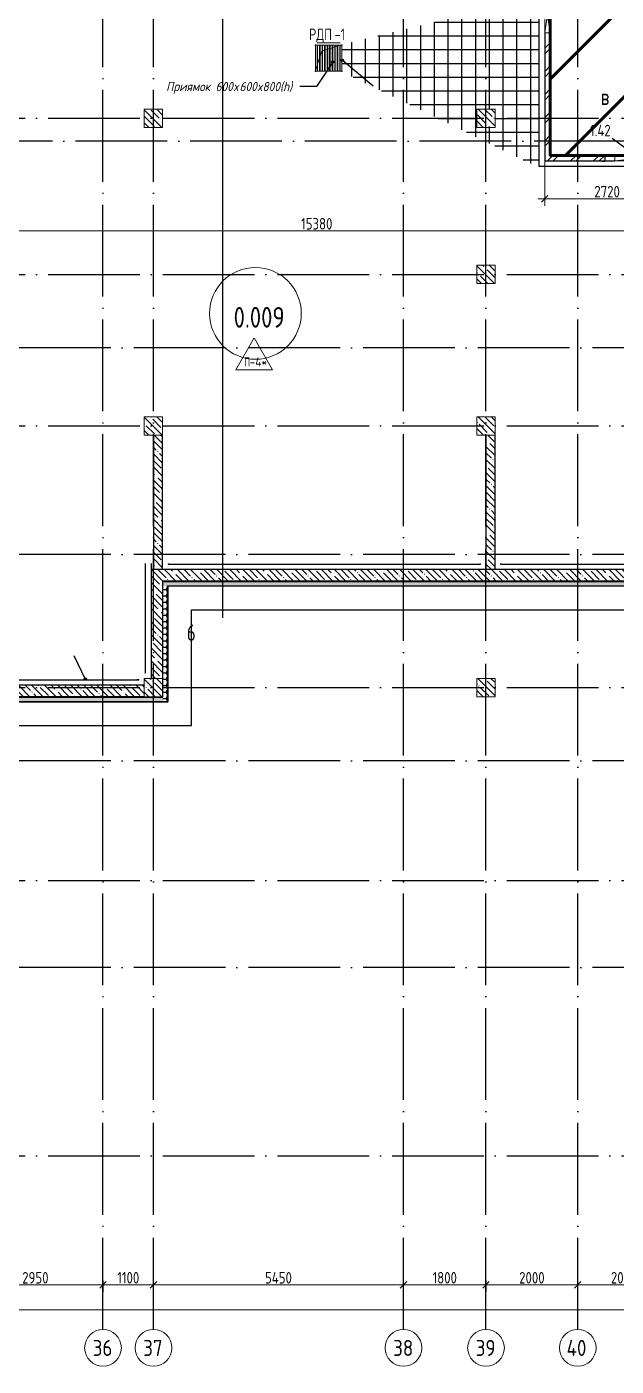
# Model space of a CAD drawing. Header units: millimetres. Extents: x -68946 to 288321, y -402657 to 324925.
# Drawn here: x 135244 to 148095, y 112638 to 141816 of the extents above; entities that cross this region are included whole.
import ezdxf

# ---------------------------------------------------------------- set-up
doc = ezdxf.new("R2010")
doc.units = ezdxf.units.MM
doc.linetypes.add('ADSK_Линия сетки', pattern=[2500, 2000, -250, 0, -250])
doc.linetypes.add('ADSK_Штриховая_ш3 п1_5', pattern=[22.5, 15, -7.5])
doc.layers.get('Defpoints').update_dxf_attribs({"color": 250})
for name, color, linetype, lineweight in [('3.4) ПТ-5         4 вып', 150, 'Continuous', 60), ('A-ANNO-DIMS', 250, 'Continuous', 9), ('A-AREA-IDEN', 250, 'Continuous', 9), ('A-DETL-1', 250, 'Continuous', 53), ('A-DETL-GENF', 250, 'Continuous', 9), ('A-DETL-GENF-1', 250, 'Continuous', 5), ('A-FLOR-IDEN', 7, 'Continuous', 9), ('A-GENM', 7, 'Continuous', 9), ('A-GENM-IDEN', 250, 'Continuous', 9), ('A-GLAZ', 250, 'Continuous', 5), ('A-GLAZ-IDEN', 7, 'Continuous', 9), ('A-WALL', 250, 'Continuous', 9), ('A-WALL-1', 250, 'Continuous', 50), ('A-WALL-2', 250, 'Continuous', 5), ('G-ANNO-SYMB-3', 250, 'Continuous', 9), ('G-ANNO-TEXT', 250, 'Continuous', 9), ('I-WALL', 7, 'Continuous', 9), ('I-WALL-1', 250, 'Continuous', 5), ('S-COLS', 7, 'Continuous', 9), ('S-COLS-1', 250, 'Continuous', 5), ('S-COLS-2', 250, 'Continuous', 5), ('S-FNDN', 7, 'Continuous', 9), ('Оси', 250, 'Continuous', 9), ('Оси-1', 250, 'ADSK_Линия сетки', 9)]:
    doc.layers.add(name, color=color, linetype=linetype, lineweight=lineweight)
doc.layers.add('A-AREA-1', color=4, linetype='ADSK_Штриховая_ш3 п1_5', lineweight=25, true_color=0x00ffff)
doc.layers.add('A-FLOR-PATT-1', color=7, linetype='Continuous', lineweight=5, true_color=0xffffff)
doc.styles.add('GOST Common', font='', dxfattribs={"width": 0.9, "height": 350})
doc.styles.add('GOST Common_1', font='', dxfattribs={"width": 0.9, "height": 250})
doc.styles.add('GOST Common_2', font='', dxfattribs={"width": 0.8, "height": 350})
doc.styles.add('ISOCPEUR', font='isocpeur.ttf', dxfattribs={"width": 0.8, "height": 100})
doc.styles.add('ISOCPEUR_1', font='isocpeur.ttf', dxfattribs={"width": 0.9, "height": 250})
doc.styles.add('ISOCPEUR_I', font='isocpeui.ttf', dxfattribs={"width": 0.9, "height": 12.5})
doc.styles.add('ISOCPEUR_I_1', font='ГОСТ тип А.ttf', dxfattribs={"height": 2500})
doc.styles.add('А3', font='ГОСТ тип А.ttf')
doc.styles.get('GOST Common').set_extended_font_data('GOST Common')
doc.styles.get('GOST Common_1').set_extended_font_data('GOST Common')
doc.styles.get('GOST Common_2').set_extended_font_data('GOST Common')
doc.dimstyles.new('ADSK_Основной_2_5_мм', dxfattribs={"dimscale": 304.8, "dimtxt": 0.824897, "dimasz": 0.463911, "dimexe": 0.492126, "dimexo": 0.001615, "dimgap": 0.098425, "dimtad": 1, "dimdec": 0, "dimlfac": 304.8, "dimdsep": 46, "dimtxsty": 'GOST Common_1', "dimblk1": 'OBLIQUE', "dimblk2": 'OBLIQUE', "dimsah": 1, "dimcen": 0.09, "dimdle": 0.492126, "dimazin": 0, "dimtfac": 1, "dimtdec": 4, "dimtix": 1, "dimtmove": 0, "dimatfit": 3, "dimfxl": 1, "dimtvp": 1, "dimtolj": 1, "dimtzin": 0, "dimlwd": 9, "dimlwe": 9, "dimarcsym": 2})
pattern_1 = [(135, (12755.58, 117197.27), (-142.5612, -142.5612), []), (135, (12898.14, 117197.27), (-142.5612, -142.5612), [252.016, -50.403, 3.353, -47.05])]
pattern_2 = [(0, (12755.58, 117197.27), (120.968, 69.841), [80.645, -161.29]), (120, (12755.58, 117197.27), (-120.96808, 69.84086), [80.645, -161.29]), (60, (12755.58, 117197.27), (-8e-05, 139.68186), [0, -161.29, 80.645, 0])]
pattern_3 = [(45, (12755.58, 117197.27), (-251.4472, 251.4472), []), (45, (12755.58, 117578.27), (-251.4472, 251.4472), [])]

# ---------------------------------------------------------------- blocks, each defined once
blk = doc.blocks.new('BSC_Колонна _Прямоугольная - 400x400-V25-АР1_Маркировочный план подвала_ Блок 2_ 3')
at = {"layer": 'S-COLS-1'}
h = blk.add_hatch(dxfattribs=at)
h.set_pattern_fill('FP_35', color=256, style=0, pattern_type=2)
h.set_pattern_definition([(135, (-125250, -10225), (-142.56192, -142.56192), []), (135, (-125107.44, -10225), (-142.56192, -142.56192), [252.016, -50.403, 3.353, -47.05])])
h.paths.add_polyline_path([(200, -200), (200, 200), (-200, 200), (-200, -200)])
at = {"layer": 'S-COLS-2'}
for p, q in [((200, 200), (-200, 200)), ((-200, 200), (-200, -200)), ((200, -200), (200, 200)), ((-200, -200), (200, -200))]:
    blk.add_line(p, q, dxfattribs=at)
blk = doc.blocks.new('BSC_Колонна _Прямоугольная - 400x400-V36-АР1_Маркировочный план подвала_ Блок 2_ 3')
at = {"layer": 'S-COLS-1'}
h = blk.add_hatch(dxfattribs=at)
h.set_pattern_fill('FP_46', color=256, style=0, pattern_type=2)
h.set_pattern_definition([(135, (-125250, -15925), (-142.56192, -142.56192), []), (135, (-125107.44, -15925), (-142.56192, -142.56192), [252.016, -50.403, 3.353, -47.05])])
h.paths.add_polyline_path([(200, -200), (200, 200), (-200, 200), (-200, -200)])
at = {"layer": 'S-COLS-2'}
for p, q in [((200, 200), (-200, 200)), ((-200, 200), (-200, -200)), ((200, -200), (200, 200)), ((-200, -200), (200, -200))]:
    blk.add_line(p, q, dxfattribs=at)
blk = doc.blocks.new('BSC_Колонна _Прямоугольная - 400x400-V37-АР1_Маркировочный план подвала_ Блок 2_ 3')
at = {"layer": 'S-COLS-1'}
h = blk.add_hatch(dxfattribs=at)
h.set_pattern_fill('FP_47', color=256, style=0, pattern_type=2)
h.set_pattern_definition([(135, (-132500, -15925), (-142.56192, -142.56192), []), (135, (-132357.44, -15925), (-142.56192, -142.56192), [252.016, -50.403, 3.353, -47.05])])
h.paths.add_polyline_path([(200, -200), (200, 200), (-200, 200), (-200, -200)])
at = {"layer": 'S-COLS-2'}
for p, q in [((200, 200), (-200, 200)), ((-200, 200), (-200, -200)), ((200, -200), (200, 200)), ((-200, -200), (200, -200))]:
    blk.add_line(p, q, dxfattribs=at)
blk = doc.blocks.new('BSC_Колонна _Прямоугольная - 400x400-V38-АР1_Маркировочный план подвала_ Блок 2_ 3')
at = {"layer": 'S-COLS-1'}
h = blk.add_hatch(dxfattribs=at)
h.set_pattern_fill('FP_48', color=256, style=0, pattern_type=2)
h.set_pattern_definition([(135, (-132500, -19225), (-142.56192, -142.56192), []), (135, (-132357.44, -19225), (-142.56192, -142.56192), [252.016, -50.403, 3.353, -47.05])])
h.paths.add_polyline_path([(200, -200), (200, 200), (-200, 200), (-200, -200)])
at = {"layer": 'S-COLS-2'}
for p, q in [((200, 200), (-200, 200)), ((-200, 200), (-200, -200)), ((200, -200), (200, 200)), ((-200, -200), (200, -200))]:
    blk.add_line(p, q, dxfattribs=at)
blk = doc.blocks.new('BSC_Колонна _Прямоугольная - 400x400-V39-АР1_Маркировочный план подвала_ Блок 2_ 3')
at = {"layer": 'S-COLS-1'}
h = blk.add_hatch(dxfattribs=at)
h.set_pattern_fill('FP_49', color=256, style=0, pattern_type=2)
h.set_pattern_definition([(135, (-125250, -22625), (-142.5612, -142.5612), []), (135, (-125107.44, -22625), (-142.5612, -142.5612), [252.016, -50.403, 3.353, -47.05])])
h.paths.add_polyline_path([(200, -200), (200, 200), (-200, 200), (-200, -200)])
at = {"layer": 'S-COLS-2'}
for p, q in [((200, 200), (-200, 200)), ((-200, 200), (-200, -200)), ((200, -200), (200, 200)), ((-200, -200), (200, -200))]:
    blk.add_line(p, q, dxfattribs=at)
blk = doc.blocks.new('BSC_Колонна _Прямоугольная - 400x400-V40-АР1_Маркировочный план подвала_ Блок 2_ 3')
at = {"layer": 'S-COLS-1'}
h = blk.add_hatch(dxfattribs=at)
h.set_pattern_fill('FP_50', color=256, style=0, pattern_type=2)
h.set_pattern_definition([(135, (-132500, -22625), (-142.5612, -142.5612), []), (135, (-132357.44, -22625), (-142.5612, -142.5612), [252.016, -50.403, 3.353, -47.05])])
h.paths.add_polyline_path([(200, -200), (200, 200), (-200, 200), (-200, -200)])
at = {"layer": 'S-COLS-2'}
for p, q in [((200, 200), (-200, 200)), ((-200, 200), (-200, -200)), ((200, -200), (200, 200)), ((-200, -200), (200, -200))]:
    blk.add_line(p, q, dxfattribs=at)
blk = doc.blocks.new('BSC_Колонна _Прямоугольная - 400x400-V54-АР1_Маркировочный план подвала_ Блок 2_ 3')
at = {"layer": 'S-COLS-1'}
h = blk.add_hatch(dxfattribs=at)
h.set_pattern_fill('FP_64', color=256, style=0, pattern_type=2)
h.set_pattern_definition([(135, (-132500, -10225), (-142.56192, -142.56192), []), (135, (-132357.44, -10225), (-142.56192, -142.56192), [252.016, -50.403, 3.353, -47.05])])
h.paths.add_polyline_path([(200, -200), (200, 200), (-200, 200), (-200, -200)])
at = {"layer": 'S-COLS-2'}
for p, q in [((200, 200), (-200, 200)), ((-200, 200), (-200, -200)), ((200, -200), (200, 200)), ((-200, -200), (200, -200))]:
    blk.add_line(p, q, dxfattribs=at)
blk = doc.blocks.new('_Wn_-As_OpeningMEP_wall__Rectangular - _Wn_-As_OpeningMEP_wall__Rectangular-35396675-АР1_Маркировочный план подвала_ Блок 2_ 3')
at = {"layer": 'A-DETL-GENF'}
for p, q in [((525, 60), (-525, 60)), ((-525, 60), (-525, -60)), ((525, -60), (525, 60)), ((-525, -60), (525, -60))]:
    blk.add_line(p, q, dxfattribs=at)
at = {"layer": 'A-DETL-GENF-1'}
for p, q in [((525, -60), (-525, 60)), ((525, 60), (-525, -60)), ((-525, 60), (-525, -60)), ((525, -60), (525, 60))]:
    blk.add_line(p, q, dxfattribs=at)
blk = doc.blocks.new('_Wn_-As_OpeningMEP_wall__Rectangular - _Wn_-As_OpeningMEP_wall__Rectangular-35396678-АР1_Маркировочный план подвала_ Блок 2_ 3')
at = {"layer": 'A-DETL-GENF'}
for p, q in [((395, 60), (-395, 60)), ((-395, 60), (-395, -60)), ((395, -60), (395, 60)), ((-395, -60), (395, -60))]:
    blk.add_line(p, q, dxfattribs=at)
at = {"layer": 'A-DETL-GENF-1'}
for p, q in [((395, -60), (-395, 60)), ((395, 60), (-395, -60)), ((-395, 60), (-395, -60)), ((395, -60), (395, 60))]:
    blk.add_line(p, q, dxfattribs=at)
blk = doc.blocks.new('ADSK_КолоннаНесущая_Швеллер_Гнутый_ГОСТ 8278-83 - 140х60х5_таб_1-V103-АР1_Маркировочный план подвала_ Блок 2_ 3')
at = {"layer": 'S-COLS-2'}
for p, q in [((-16.2, 58), (-16.2, -58)), ((-11.2, -58), (-11.2, 58)), ((43.8, 70), (-4.2, 70)), ((-4.2, 65), (43.8, 65)), ((43.8, 65), (43.8, 70)), ((43.8, -65), (-4.2, -65)), ((-4.2, -70), (43.8, -70)), ((43.8, -70), (43.8, -65))]:
    blk.add_line(p, q, dxfattribs=at)
for centre, radius, start, end in [((-4.2, 58), 12, 90, 180), ((-4.2, 58), 7, 90, 180), ((-4.2, -58), 12, 180, 270), ((-4.2, -58), 7, 180, 270)]:
    blk.add_arc(centre, radius, start, end, dxfattribs=at)
blk = doc.blocks.new('230_Приямок стенки вертикально _Фунд_Плита_ - 230_Приямок стенки вертикально _Фунд_Плита_-V114-АР1_Маркировочный план подвала_ Блок 2_ 3')
at = {"layer": 'S-FNDN'}
for p, q in [((-242, -125), (-199, 4)), ((-187, 40), (-150, 150)), ((-150, 150), (-143, 152)), ((-132, 156), (-88, 171)), ((-76, 175), (-33, 189)), ((-22, 193), (22, 207)), ((33, 211), (77, 226)), ((88, 229), (132, 244)), ((143, 248), (187, 262)), ((198, 266), (242, 281)), ((253, 284), (255, 285)), ((-285, -255), (-254, -161))]:
    blk.add_line(p, q, dxfattribs=at)
blk = doc.blocks.new('Решетка металлическая РМ-1 _подвал_ - Решетка металлическая РМ-1 _подвал_-V115-АР1_Маркировочный план подвала_ Блок 2_ 3')
at = {"layer": 'A-GENM'}
for p, q in [((30, 615), (630, 615)), ((45, 30), (45, 630)), ((76.5, 615), (76.5, 45)), ((88.5, 45), (88.5, 615)), ((131.5, 615), (131.5, 45)), ((143.5, 45), (143.5, 615)), ((186.5, 615), (186.5, 45)), ((198.5, 45), (198.5, 615)), ((241.5, 615), (241.5, 45)), ((253.5, 45), (253.5, 615)), ((296.5, 615), (296.5, 45)), ((308.5, 45), (308.5, 615)), ((351.5, 615), (351.5, 45)), ((363.5, 45), (363.5, 615)), ((406.5, 615), (406.5, 45)), ((418.5, 45), (418.5, 615)), ((461.5, 615), (461.5, 45)), ((473.5, 45), (473.5, 615)), ((516.5, 615), (516.5, 45)), ((528.5, 45), (528.5, 615)), ((571.5, 615), (571.5, 45)), ((583.5, 45), (583.5, 615)), ((615, 630), (615, 30)), ((630, 45), (30, 45))]:
    blk.add_line(p, q, dxfattribs=at)
blk = doc.blocks.new('Ось сетки - Круг_Ø8 мм-39983606-АР1_Маркировочный план подвала_ Блок 2_ 3')
at = {"layer": 'Оси'}
for start, end in [(360, 180), (180, 360)]:
    blk.add_arc((0, 0), 4, start, end, dxfattribs=at)
blk = doc.blocks.new('AAR_СКБ_Марка_Помещения - Номер-17325395-АР1_Маркировочный план подвала_ Блок 2_ 3')
at = {"layer": 'A-AREA-IDEN'}
blk.add_circle((0, 1.5), 4, dxfattribs=at)
blk = doc.blocks.new('_Oblique')
at = {"color": 0, "linetype": 'ByBlock', "lineweight": -2}
blk.add_line((-0.5, -0.5), (0.5, 0.5), dxfattribs=at)
blk = doc.blocks.new('*D5684')
at = {"layer": 'A-ANNO-DIMS', "color": 0, "lineweight": 9, "transparency": 16777216}
for p, q in [((133806, 114410), (137056, 114410)), ((133956, 114509), (133956, 114260)), ((136906, 114509), (136906, 114260))]:
    blk.add_line(p, q, dxfattribs=at)
at = {"layer": 'Defpoints', "color": 0, "transparency": 16777216}
for p in [(133956, 114510), (136906, 114510), (136906, 114410)]:
    blk.add_point(p, dxfattribs=at)
at = {"layer": 'A-ANNO-DIMS', "color": 0, "lineweight": 9, "transparency": 16777216, "xscale": 141.4, "yscale": 141.4, "zscale": 141.4, "rotation": 180}
blk.add_blockref('_Oblique', (133956, 114410), dxfattribs=at)
at = {"layer": 'A-ANNO-DIMS', "color": 0, "lineweight": 9, "transparency": 16777216, "xscale": 141.4, "yscale": 141.4, "zscale": 141.4}
blk.add_blockref('_Oblique', (136906, 114410), dxfattribs=at)
at = {"layer": 'A-ANNO-DIMS', "color": 0, "lineweight": 25, "transparency": 16777216, "insert": (135431, 114565), "char_height": 251.4, "width": 756.84, "attachment_point": 5, "style": 'А3'}
blk.add_mtext('\\A1;2950', dxfattribs=at)
blk = doc.blocks.new('*D5685')
at = {"layer": 'A-ANNO-DIMS', "color": 0, "lineweight": 9, "transparency": 16777216}
for p, q in [((136756, 114410), (138156, 114410)), ((136906, 114509), (136906, 114260)), ((138006, 114509), (138006, 114260))]:
    blk.add_line(p, q, dxfattribs=at)
at = {"layer": 'Defpoints', "color": 0, "transparency": 16777216}
for p in [(136906, 114510), (138006, 114510), (138006, 114410)]:
    blk.add_point(p, dxfattribs=at)
at = {"layer": 'A-ANNO-DIMS', "color": 0, "lineweight": 9, "transparency": 16777216, "xscale": 141.4, "yscale": 141.4, "zscale": 141.4, "rotation": 180}
blk.add_blockref('_Oblique', (136906, 114410), dxfattribs=at)
at = {"layer": 'A-ANNO-DIMS', "color": 0, "lineweight": 9, "transparency": 16777216, "xscale": 141.4, "yscale": 141.4, "zscale": 141.4}
blk.add_blockref('_Oblique', (138006, 114410), dxfattribs=at)
at = {"layer": 'A-ANNO-DIMS', "color": 0, "lineweight": 25, "transparency": 16777216, "insert": (137456, 114565), "char_height": 251.4, "width": 644.34, "attachment_point": 5, "style": 'А3'}
blk.add_mtext('\\A1;1100', dxfattribs=at)
blk = doc.blocks.new('*D5686')
at = {"layer": 'A-ANNO-DIMS', "color": 0, "lineweight": 9, "transparency": 16777216}
for p, q in [((137856, 114410), (143606, 114410)), ((138006, 114509), (138006, 114260)), ((143456, 114509), (143456, 114260))]:
    blk.add_line(p, q, dxfattribs=at)
at = {"layer": 'Defpoints', "color": 0, "transparency": 16777216}
for p in [(138006, 114510), (143456, 114510), (143456, 114410)]:
    blk.add_point(p, dxfattribs=at)
at = {"layer": 'A-ANNO-DIMS', "color": 0, "lineweight": 9, "transparency": 16777216, "xscale": 141.4, "yscale": 141.4, "zscale": 141.4, "rotation": 180}
blk.add_blockref('_Oblique', (138006, 114410), dxfattribs=at)
at = {"layer": 'A-ANNO-DIMS', "color": 0, "lineweight": 9, "transparency": 16777216, "xscale": 141.4, "yscale": 141.4, "zscale": 141.4}
blk.add_blockref('_Oblique', (143456, 114410), dxfattribs=at)
at = {"layer": 'A-ANNO-DIMS', "color": 0, "lineweight": 25, "transparency": 16777216, "insert": (140731, 114565), "char_height": 251.4, "width": 782.41, "attachment_point": 5, "style": 'А3'}
blk.add_mtext('\\A1;5450', dxfattribs=at)
blk = doc.blocks.new('*D5687')
at = {"layer": 'A-ANNO-DIMS', "color": 0, "lineweight": 9, "transparency": 16777216}
for p, q in [((143306, 114410), (145406, 114410)), ((143456, 114509), (143456, 114260)), ((145256, 114509), (145256, 114260))]:
    blk.add_line(p, q, dxfattribs=at)
at = {"layer": 'Defpoints', "color": 0, "transparency": 16777216}
for p in [(143456, 114510), (145256, 114510), (145256, 114410)]:
    blk.add_point(p, dxfattribs=at)
at = {"layer": 'A-ANNO-DIMS', "color": 0, "lineweight": 9, "transparency": 16777216, "xscale": 141.4, "yscale": 141.4, "zscale": 141.4, "rotation": 180}
blk.add_blockref('_Oblique', (143456, 114410), dxfattribs=at)
at = {"layer": 'A-ANNO-DIMS', "color": 0, "lineweight": 9, "transparency": 16777216, "xscale": 141.4, "yscale": 141.4, "zscale": 141.4}
blk.add_blockref('_Oblique', (145256, 114410), dxfattribs=at)
at = {"layer": 'A-ANNO-DIMS', "color": 0, "lineweight": 25, "transparency": 16777216, "insert": (144356, 114565), "char_height": 251.4, "width": 700.59, "attachment_point": 5, "style": 'А3'}
blk.add_mtext('\\A1;1800', dxfattribs=at)
blk = doc.blocks.new('*D5688')
at = {"layer": 'A-ANNO-DIMS', "color": 0, "lineweight": 9, "transparency": 16777216}
for p, q in [((145106, 114410), (147406, 114410)), ((145256, 114509), (145256, 114260)), ((147256, 114509), (147256, 114260))]:
    blk.add_line(p, q, dxfattribs=at)
at = {"layer": 'Defpoints', "color": 0, "transparency": 16777216}
for p in [(145256, 114510), (147256, 114510), (147256, 114410)]:
    blk.add_point(p, dxfattribs=at)
at = {"layer": 'A-ANNO-DIMS', "color": 0, "lineweight": 9, "transparency": 16777216, "xscale": 141.4, "yscale": 141.4, "zscale": 141.4, "rotation": 180}
blk.add_blockref('_Oblique', (145256, 114410), dxfattribs=at)
at = {"layer": 'A-ANNO-DIMS', "color": 0, "lineweight": 9, "transparency": 16777216, "xscale": 141.4, "yscale": 141.4, "zscale": 141.4}
blk.add_blockref('_Oblique', (147256, 114410), dxfattribs=at)
at = {"layer": 'A-ANNO-DIMS', "color": 0, "lineweight": 25, "transparency": 16777216, "insert": (146256, 114565), "char_height": 251.4, "width": 756.84, "attachment_point": 5, "style": 'А3'}
blk.add_mtext('\\A1;2000', dxfattribs=at)
blk = doc.blocks.new('*D5689')
at = {"layer": 'A-ANNO-DIMS', "color": 0, "lineweight": 9, "transparency": 16777216}
for p, q in [((147106, 114410), (149406, 114410)), ((147256, 114509), (147256, 114260)), ((149256, 114509), (149256, 114260))]:
    blk.add_line(p, q, dxfattribs=at)
at = {"layer": 'Defpoints', "color": 0, "transparency": 16777216}
for p in [(147256, 114510), (149256, 114510), (149256, 114410)]:
    blk.add_point(p, dxfattribs=at)
at = {"layer": 'A-ANNO-DIMS', "color": 0, "lineweight": 9, "transparency": 16777216, "xscale": 141.4, "yscale": 141.4, "zscale": 141.4, "rotation": 180}
blk.add_blockref('_Oblique', (147256, 114410), dxfattribs=at)
at = {"layer": 'A-ANNO-DIMS', "color": 0, "lineweight": 9, "transparency": 16777216, "xscale": 141.4, "yscale": 141.4, "zscale": 141.4}
blk.add_blockref('_Oblique', (149256, 114410), dxfattribs=at)
at = {"layer": 'A-ANNO-DIMS', "color": 0, "lineweight": 25, "transparency": 16777216, "insert": (148256, 114565), "char_height": 251.4, "width": 756.84, "attachment_point": 5, "style": 'А3'}
blk.add_mtext('\\A1;2000', dxfattribs=at)
blk = doc.blocks.new('*D5657')
at = {"layer": 'A-ANNO-DIMS', "color": 0, "lineweight": 9, "transparency": 16777216}
for p, q in [((81756, 113866), (165656, 113866)), ((81906, 113965), (81906, 113716)), ((165506, 113965), (165506, 113716))]:
    blk.add_line(p, q, dxfattribs=at)
at = {"layer": 'Defpoints', "color": 0, "transparency": 16777216}
for p in [(81906, 113966), (165506, 113966), (165506, 113866)]:
    blk.add_point(p, dxfattribs=at)
at = {"layer": 'A-ANNO-DIMS', "color": 0, "lineweight": 9, "transparency": 16777216, "xscale": 141.4, "yscale": 141.4, "zscale": 141.4, "rotation": 180}
blk.add_blockref('_Oblique', (81906, 113866), dxfattribs=at)
at = {"layer": 'A-ANNO-DIMS', "color": 0, "lineweight": 9, "transparency": 16777216, "xscale": 141.4, "yscale": 141.4, "zscale": 141.4}
blk.add_blockref('_Oblique', (165506, 113866), dxfattribs=at)
at = {"layer": 'A-ANNO-DIMS', "color": 0, "lineweight": 25, "transparency": 16777216, "insert": (123706, 114021), "char_height": 251.4, "width": 946.05, "attachment_point": 5, "style": 'А3'}
blk.add_mtext('\\A1;83600', dxfattribs=at)
blk = doc.blocks.new('*D5529')
at = {"layer": 'A-ANNO-DIMS', "color": 0, "lineweight": 9, "transparency": 16777216}
for p, q in [((146536, 138892), (146536, 137918)), ((146386, 138068), (149406, 138068)), ((149256, 138168), (149256, 137918))]:
    blk.add_line(p, q, dxfattribs=at)
at = {"layer": 'Defpoints', "color": 0, "transparency": 16777216}
for p in [(146536, 138892), (149256, 138168), (149256, 138068)]:
    blk.add_point(p, dxfattribs=at)
at = {"layer": 'A-ANNO-DIMS', "color": 0, "lineweight": 9, "transparency": 16777216, "xscale": 141.4, "yscale": 141.4, "zscale": 141.4, "rotation": 180}
blk.add_blockref('_Oblique', (146536, 138068), dxfattribs=at)
at = {"layer": 'A-ANNO-DIMS', "color": 0, "lineweight": 9, "transparency": 16777216, "xscale": 141.4, "yscale": 141.4, "zscale": 141.4}
blk.add_blockref('_Oblique', (149256, 138068), dxfattribs=at)
at = {"layer": 'A-ANNO-DIMS', "color": 0, "lineweight": 25, "transparency": 16777216, "insert": (147896, 138224), "char_height": 251.4, "width": 756.84, "attachment_point": 5, "style": 'А3'}
blk.add_mtext('\\A1;2720', dxfattribs=at)
blk = doc.blocks.new('*D5597')
at = {"layer": 'A-ANNO-DIMS', "color": 0, "lineweight": 9, "transparency": 16777216}
for p, q in [((133876, 137942), (133876, 137218)), ((149256, 137468), (149256, 137218)), ((133726, 137368), (149406, 137368))]:
    blk.add_line(p, q, dxfattribs=at)
at = {"layer": 'Defpoints', "color": 0, "transparency": 16777216}
for p in [(133876, 137942), (149256, 137468), (149256, 137368)]:
    blk.add_point(p, dxfattribs=at)
at = {"layer": 'A-ANNO-DIMS', "color": 0, "lineweight": 9, "transparency": 16777216, "xscale": 141.4, "yscale": 141.4, "zscale": 141.4, "rotation": 180}
blk.add_blockref('_Oblique', (133876, 137368), dxfattribs=at)
at = {"layer": 'A-ANNO-DIMS', "color": 0, "lineweight": 9, "transparency": 16777216, "xscale": 141.4, "yscale": 141.4, "zscale": 141.4}
blk.add_blockref('_Oblique', (149256, 137368), dxfattribs=at)
at = {"layer": 'A-ANNO-DIMS', "color": 0, "lineweight": 25, "transparency": 16777216, "insert": (141566, 137524), "char_height": 251.4, "width": 889.8, "attachment_point": 5, "style": 'А3'}
blk.add_mtext('\\A1;15380', dxfattribs=at)
blk = doc.blocks.new('AAR_СКБ_Марка_Перекрытия - Марка пола-17325028-АР1_Маркировочный план подвала_ Блок 2_ 3')
at = {"layer": 'A-FLOR-IDEN'}
for p, q in [((0, 6.93), (-4, 0)), ((0, 6.93), (4, 0)), ((-4, 0), (4, 0))]:
    blk.add_line(p, q, dxfattribs=at)
blk = doc.blocks.new('ADSK_Марка_Перемычка - Экземпляр_ADSK_Позиция-34100395-АР1_Маркировочный план подвала_ Блок 2_ 3')
at = {"layer": 'A-GENM-IDEN'}
blk.add_line((-2.5, 0), (2.5, 0), dxfattribs=at)

msp = doc.modelspace()

# ---------------------------------------------------------------- hatches: boundary and pattern name
at = {"layer": '3.4) ПТ-5         4 вып'}
h = msp.add_hatch(dxfattribs=at)
h.set_pattern_fill('ANSI31', color=256, scale=444)
h.paths.add_polyline_path([(165505.5794, 175922.2725), (153204.5565, 175922.2725), (153204.5565, 167092.2731), (149255.5794, 167092.2731), (149255.5784, 175522.2725), (135005.5883, 175522.2725), (135005.5883, 173822.2731), (130555.579, 173822.2731), (130555.579, 175522.2731), (121455.5793, 175522.2731), (121455.5793, 175716.2262), (106155.5788, 175716.2262), (106155.5788, 166612.2956), (110205.5784, 166612.2956), (110205.5784, 156972.2956), (113915.5784, 156952.2731), (113915.5784, 153345.7592), (117855.579, 153345.7592), (117855.579, 136622.2725), (127015.579, 136622.2725), (127015.579, 133327.2725), (128505.579, 133322.2725), (128505.579, 127472.2731), (133700.8917, 127472.2731), (133700.8917, 142722.2735), (146655.5784, 142722.2735), (146655.5784, 139012.2735), (149375.5784, 139012.2735), (149375.5784, 130197.2725), (153220.5784, 130197.2725), (153220.5784, 117287.2731), (157805.5794, 117272.2731), (157805.5784, 128892.2731), (165505.5794, 128892.2731)])
h.paths.add_polyline_path([(131455.5794, 162522.2404), (131855.5794, 162522.2404), (131855.5794, 145322.2729), (131455.5794, 145322.2729)], flags=16)
h.paths.add_polyline_path([(137205.5784, 162322.241), (137205.5784, 162522.2404), (153005.5784, 162522.2404), (153005.5784, 162522.241), (153205.5784, 162522.241), (153205.5784, 145322.2725), (153005.5784, 145322.2725), (153005.5784, 150522.2404), (149255.5794, 150522.2404), (149255.5794, 150722.2404), (153005.5784, 150722.2404), (153005.5784, 154752.4235), (149255.5784, 154752.4235), (149255.5784, 154952.4235), (153005.5784, 154952.4235), (153005.5784, 159702.2731), (149055.5784, 159702.2731), (149055.5784, 159902.2731), (153005.5784, 159902.2731), (153005.5784, 162322.241)], flags=16)
h.paths.add_polyline_path([(136905.5789, 145522.2729), (149255.5784, 145522.2729), (149255.5784, 147472.2729), (152482.3145, 147472.2729), (152482.3145, 145322.2725), (149255.5784, 145322.2725), (136905.5789, 145322.2725)], flags=16)
h.paths.add_polyline_path([(149255.5784, 140862.2725), (153005.5774, 140862.2725), (153005.5774, 140662.2725), (149255.5784, 140662.2725)], flags=16)
h.paths.add_polyline_path([(157805.5794, 171022.3919), (158005.5794, 171022.3919), (158005.5794, 157922.2725), (157805.5794, 157922.2725)], flags=16)
at = {"layer": 'A-FLOR-PATT-1', "lineweight": 25}
h = msp.add_hatch(dxfattribs=at)
h.set_pattern_fill('FP_136', color=256, style=0, pattern_type=2)
h.set_pattern_definition([(0, (192726.33, 164719.03), (0, 300), []), (90, (192726.33, 164719.03), (-299.97, 2e-14), [])])
h.paths.add_polyline_path([(146400.5784, 138757.2735), (146400.5784, 142467.2735), (142125.5784, 141432.2725), (142125.5784, 140832.2725), (145880.2342, 139009.8382)])
h.paths.add_polyline_path([(145455.5794, 139622.2725), (145055.5794, 139622.2725), (145055.5794, 140022.2725), (145455.5794, 140022.2725)])
at = {"layer": 'A-WALL', "lineweight": 25}
for points in [[(149147.6387, 129734.2725), (149247.6387, 129734.2725), (149247.6387, 129742.2725), (138205.5784, 129742.2725), (138205.5784, 129734.2725), (149145.6387, 129734.2725)], [(138213.5784, 127214.2731), (138213.5784, 129734.2725), (138205.5784, 129734.2725), (138205.5794, 127214.2731)], [(138205.5784, 127214.2731), (138205.5784, 127222.2725), (126597.579, 127222.2731), (126597.579, 127214.2731), (137618.037, 127214.2731)]]:
    msp.add_hatch(color=256, dxfattribs=at).paths.add_polyline_path(points)
at = {"layer": 'A-WALL-2', "lineweight": 25}
h = msp.add_hatch(dxfattribs=at)
h.set_pattern_fill('FP_3', color=256, style=0, pattern_type=2)
h.set_pattern_definition(pattern_2)
h.paths.add_polyline_path([(148634.2999, 129634.2725), (149147.6387, 129634.2725), (149147.6387, 129734.2725), (138213.5784, 129734.2725), (138213.5784, 129634.2725), (145880.2342, 129634.2725)])
h = msp.add_hatch(dxfattribs=at)
h.set_pattern_fill('FP_3', color=256, style=0, pattern_type=2)
h.set_pattern_definition(pattern_2)
h.paths.add_polyline_path([(138313.5784, 127114.2731), (138313.5784, 129634.2725), (138213.5784, 129634.2725), (138213.5784, 127114.2731)])
h = msp.add_hatch(dxfattribs=at)
h.set_pattern_fill('FP_3', color=256, style=0, pattern_type=2)
h.set_pattern_definition(pattern_2)
h.paths.add_polyline_path([(138205.5784, 127112.2731), (138213.5784, 127112.2731), (138213.5784, 127214.2731), (126497.579, 127214.2731), (126497.579, 127114.2731), (138205.5784, 127114.2731)])
at = {"layer": 'G-ANNO-TEXT', "lineweight": 25}
h = msp.add_hatch(color=256, dxfattribs=at)
edge = h.paths.add_edge_path()
edge.add_arc((141915.6616, 141045.8464), 25, 0, 360)
h = msp.add_hatch(color=256, dxfattribs=at)
edge = h.paths.add_edge_path()
edge.add_arc((142125.5784, 141084.3099), 25, 0, 360)
h = msp.add_hatch(color=256, dxfattribs=at)
edge = h.paths.add_edge_path()
edge.add_arc((136517.8539, 127607.2731), 25, 0, 360)
at = {"layer": 'I-WALL-1', "lineweight": 25}
h = msp.add_hatch(dxfattribs=at)
h.set_pattern_fill('FP_2', color=256, style=0, pattern_type=2)
h.set_pattern_definition(pattern_3)
h.paths.add_polyline_path([(146655.5784, 138892.2735), (146655.5784, 141682.2735), (146535.5784, 141682.2735), (146535.5784, 138892.2735)])
h.paths.add_polyline_path([(146655.5784, 142472.2735), (146655.5784, 142602.2735), (146535.5784, 142602.2735), (146535.5784, 142472.2735), (146539.9238, 142472.2735)])
h = msp.add_hatch(dxfattribs=at)
h.set_pattern_fill('FP_2', color=256, style=0, pattern_type=2)
h.set_pattern_definition(pattern_3)
h.paths.add_polyline_path([(149115.5784, 138892.2735), (149255.5784, 138892.2735), (149255.5784, 139012.2735), (149115.5784, 139012.2735)])
h.paths.add_polyline_path([(146655.5784, 138892.2735), (148065.5784, 138892.2735), (148065.5784, 139012.2735), (146655.5784, 139012.2735)])
h = msp.add_hatch(dxfattribs=at)
h.set_pattern_fill('FP_1', color=256, style=0, pattern_type=2)
h.set_pattern_definition(pattern_1)
h.paths.add_polyline_path([(138205.5784, 129992.2725), (138205.5784, 132922.2725), (138005.5784, 132922.2725), (138005.5784, 129992.2725)])
h = msp.add_hatch(dxfattribs=at)
h.set_pattern_fill('FP_1', color=256, style=0, pattern_type=2)
h.set_pattern_definition(pattern_1)
h.paths.add_polyline_path([(145455.5784, 129992.2725), (145455.5784, 132922.2725), (145255.5784, 132922.2725), (145255.5784, 129992.2725)])
h = msp.add_hatch(dxfattribs=at)
h.set_pattern_fill('FP_1', color=256, style=0, pattern_type=2)
h.set_pattern_definition(pattern_1)
h.paths.add_polyline_path([(145455.5784, 129992.2725), (145455.5784, 132922.2725), (145255.5784, 132922.2725), (145255.5784, 129992.2725)])
h = msp.add_hatch(dxfattribs=at)
h.set_pattern_fill('FP_1', color=256, style=0, pattern_type=2)
h.set_pattern_definition(pattern_1)
h.paths.add_polyline_path([(137984.284, 127622.2725), (138205.5784, 127622.2725), (138205.5784, 129992.2725), (137955.5784, 129992.2725), (137955.5784, 127622.2725)])
h = msp.add_hatch(dxfattribs=at)
h.set_pattern_fill('FP_1', color=256, style=0, pattern_type=2)
h.set_pattern_definition(pattern_1)
h.paths.add_polyline_path([(149255.5784, 129742.2725), (149255.5784, 129992.2725), (138205.5784, 129992.2725), (138205.5784, 129742.2725), (148634.2999, 129742.2725)])
h = msp.add_hatch(dxfattribs=at)
h.set_pattern_fill('FP_1', color=256, style=0, pattern_type=2)
h.set_pattern_definition(pattern_1)
h.paths.add_polyline_path([(137805.5784, 127222.2731), (137805.5784, 127472.2731), (134155.5794, 127472.2731), (134155.5794, 127222.2731), (137618.037, 127222.2731)])

# ---------------------------------------------------------------- linework, layer by layer
at = {"lineweight": 25}
for p, q in [((142794.8158, 140522.9399), (142125.5784, 141084.3099)), ((136271.1578, 128121.5067), (136517.8539, 127607.2731))]:
    msp.add_line(p, q, dxfattribs=at)
at = {"layer": '3.4) ПТ-5         4 вып'}
msp.add_lwpolyline([(165505.5794, 175922.2725), (165505.5794, 128892.2731), (157805.5784, 128892.2731), (157805.5794, 117272.2731), (153220.5784, 117287.2731), (153220.5784, 130197.2725), (149375.5784, 130197.2725), (149375.5784, 139012.2735), (146655.5784, 139012.2735), (146655.5784, 142722.2735), (133700.8917, 142722.2735), (133700.8917, 127422.2725), (133700.8917, 127472.2731), (128505.579, 127472.2731), (128505.579, 133322.2725), (127015.579, 133327.2725), (127015.579, 136622.2725), (117855.579, 136622.2725), (117855.579, 153345.7592), (113915.5784, 153345.7592), (113915.5784, 156952.2731), (110205.5784, 156972.2956)], dxfattribs=at)
at = {"layer": 'A-AREA-1', "lineweight": 25}
for p, q in [((137655.5784, 127592.2731), (137655.5784, 127607.2731)), ((137820.5784, 127772.2725), (137835.5784, 127772.2725))]:
    msp.add_line(p, q, dxfattribs=at)
at = {"layer": 'A-DETL-1', "lineweight": 25}
for p, q in [((149145.6387, 129632.2725), (138315.5784, 129632.2725)), ((138315.5784, 129632.2725), (138315.5784, 127112.2731)), ((138835.5784, 126592.2731), (138835.5784, 129112.2725)), ((138835.5784, 129112.2725), (148625.6387, 129112.2725)), ((138315.5784, 127112.2731), (126495.579, 127112.2731)), ((125975.579, 126592.2731), (138835.5784, 126592.2731))]:
    msp.add_line(p, q, dxfattribs=at)
at = {"layer": 'A-GLAZ-IDEN', "lineweight": 25}
msp.add_line((148590.5784, 138952.2735), (148006.1679, 139385.4146), dxfattribs=at)
at = {"layer": 'A-WALL-1', "lineweight": 25}
for p, q in [((146535.5784, 141682.2735), (146535.5784, 138892.2735)), ((146655.5784, 139012.2735), (146655.5784, 141682.2735)), ((146535.5784, 138892.2735), (148065.5784, 138892.2735)), ((148065.5784, 139012.2735), (146655.5784, 139012.2735)), ((138005.5784, 132922.2725), (138005.5784, 129992.2725)), ((138205.5784, 129992.2725), (138205.5784, 132922.2725)), ((145255.5784, 132922.2725), (145255.5784, 129992.2725)), ((145455.5784, 129992.2725), (145455.5784, 132922.2725)), ((137955.5784, 129992.2725), (137955.5784, 127622.2725)), ((149255.5784, 129992.2725), (137955.5784, 129992.2725)), ((138205.5784, 129742.2725), (149255.5784, 129742.2725)), ((149255.6387, 129742.2725), (138205.5784, 129742.2725)), ((138205.5784, 129742.2725), (138205.5784, 127622.2725)), ((138213.5784, 129734.2725), (149247.6387, 129734.2725)), ((138213.5784, 127214.2731), (138213.5784, 129734.2725)), ((138313.5784, 129634.2725), (149147.6387, 129634.2725)), ((138313.5784, 127112.2731), (138313.5784, 129634.2725)), ((126597.579, 127214.2731), (138213.5784, 127214.2731)), ((137805.5784, 127472.2731), (134155.5794, 127472.2731)), ((137805.5794, 127222.2731), (134155.5794, 127222.2731)), ((126495.579, 127114.2731), (138315.5784, 127114.2731)), ((138213.5784, 127114.2731), (138213.5784, 127112.2731))]:
    msp.add_line(p, q, dxfattribs=at)
at = {"layer": 'G-ANNO-SYMB-3', "lineweight": 25}
msp.add_line((139518.5518, 128937.6315), (139518.5518, 144865.9816), dxfattribs=at)
at = {"layer": 'G-ANNO-TEXT', "lineweight": 25}
for p, q in [((141915.6616, 141045.8464), (141560.0151, 140514.099)), ((141204.8181, 140514.099), (141198.6493, 140514.099)), ((141560.0151, 140514.099), (141204.8181, 140514.099))]:
    msp.add_line(p, q, dxfattribs=at)
for centre in [(141915.6616, 141045.8464), (142125.5784, 141084.3099), (136517.8539, 127607.2731)]:
    msp.add_circle(centre, 25, dxfattribs=at)
at = {"layer": 'I-WALL', "lineweight": 25}
for p, q in [((146415.5784, 138772.2735), (146415.5784, 142482.2735)), ((149135.5784, 138772.2735), (146415.5784, 138772.2735)), ((137835.5784, 127742.2725), (137835.5784, 130127.2725)), ((137955.5784, 130127.2725), (137955.5784, 129992.2725)), ((138325.5784, 130127.2725), (138325.5784, 130112.2725)), ((138325.5784, 130112.2725), (145135.5784, 130112.2725)), ((145135.5784, 130112.2725), (145135.5784, 130127.2725)), ((145575.5784, 130127.2725), (145575.5784, 130112.2725)), ((145575.5784, 130112.2725), (148815.5784, 130112.2725)), ((134275.5784, 127592.2731), (137685.5794, 127592.2731)), ((137685.5794, 127592.2731), (137685.5794, 127607.2731)), ((137820.5784, 127742.2725), (137835.5784, 127742.2725))]:
    msp.add_line(p, q, dxfattribs=at)
at = {"layer": 'Оси-1', "lineweight": 25}
for p, q in [((136905.5789, 113438.4326), (136905.5789, 178399.2771)), ((138005.5794, 113438.4326), (138005.5794, 178399.2771)), ((143455.5794, 113438.4326), (143455.5794, 178399.2771)), ((145255.5794, 113438.4326), (145255.5794, 178399.2771)), ((147255.5796, 113438.4326), (147255.5796, 178399.2771)), ((78205.6799, 139822.2725), (169576.458, 139822.2725)), ((168306.458, 139322.3919), (112075.5784, 139322.3919)), ((78205.6799, 136422.2725), (169576.458, 136422.2725)), ((169576.458, 134822.3322), (112075.5784, 134822.3322)), ((78205.6799, 133122.2725), (169576.458, 133122.2725)), ((169576.458, 130322.3919), (112075.5784, 130322.3919)), ((78205.6799, 127422.2725), (169576.458, 127422.2725)), ((169576.458, 125822.3322), (112075.5784, 125822.3322)), ((78205.6799, 123222.2725), (169576.458, 123222.2725)), ((169576.458, 121322.3919), (112075.5784, 121322.3919)), ((78205.6799, 117222.2725), (169576.458, 117222.2725))]:
    msp.add_line(p, q, dxfattribs=at)

# ---------------------------------------------------------------- block references
at = {"layer": 'A-AREA-IDEN', "lineweight": 25, "xscale": 250, "yscale": 250, "zscale": 99.99999999999993}
msp.add_blockref('AAR_СКБ_Марка_Помещения - Номер-17325395-АР1_Маркировочный план подвала_ Блок 2_ 3', (140228.2919, 135197.9273), dxfattribs=at)
at = {"layer": 'A-FLOR-IDEN', "lineweight": 25, "xscale": 99.99999999999993, "yscale": 99.99999999999993, "zscale": 99.99999999999993}
msp.add_blockref('AAR_СКБ_Марка_Перекрытия - Марка пола-17325028-АР1_Маркировочный план подвала_ Блок 2_ 3', (140200.7716, 134343.6174), dxfattribs=at)
at = {"layer": 'A-GENM', "lineweight": 25}
msp.add_blockref('Решетка металлическая РМ-1 _подвал_ - Решетка металлическая РМ-1 _подвал_-V115-АР1_Маркировочный план подвала_ Блок 2_ 3', (141495.5784, 140802.2725), dxfattribs=at)
at = {"layer": 'A-GENM-IDEN', "lineweight": 25, "xscale": 99.99999999999993, "yscale": 99.99999999999993, "zscale": 99.99999999999993}
msp.add_blockref('ADSK_Марка_Перемычка - Экземпляр_ADSK_Позиция-34100395-АР1_Маркировочный план подвала_ Блок 2_ 3', (141825.5784, 141462.7029), dxfattribs=at)
at = {"layer": 'A-GLAZ', "lineweight": 25, "rotation": 270}
msp.add_blockref('_Wn_-As_OpeningMEP_wall__Rectangular - _Wn_-As_OpeningMEP_wall__Rectangular-35396678-АР1_Маркировочный план подвала_ Блок 2_ 3', (146595.5784, 142077.2735), dxfattribs=at)
at = {"layer": 'A-GLAZ', "lineweight": 25}
msp.add_blockref('_Wn_-As_OpeningMEP_wall__Rectangular - _Wn_-As_OpeningMEP_wall__Rectangular-35396675-АР1_Маркировочный план подвала_ Блок 2_ 3', (148590.5784, 138952.2735), dxfattribs=at)
at = {"layer": 'S-COLS', "lineweight": 25, "rotation": 180}
msp.add_blockref('ADSK_КолоннаНесущая_Швеллер_Гнутый_ГОСТ 8278-83 - 140х60х5_таб_1-V103-АР1_Маркировочный план подвала_ Блок 2_ 3', (147834.3784, 138952.2735), dxfattribs=at)
at = {"layer": 'S-COLS-2', "lineweight": 25}
for name, p in [('BSC_Колонна _Прямоугольная - 400x400-V39-АР1_Маркировочный план подвала_ Блок 2_ 3', (138005.5794, 139822.2725)), ('BSC_Колонна _Прямоугольная - 400x400-V40-АР1_Маркировочный план подвала_ Блок 2_ 3', (145255.5794, 139822.2725)), ('BSC_Колонна _Прямоугольная - 400x400-V38-АР1_Маркировочный план подвала_ Блок 2_ 3', (145255.5794, 136422.2725)), ('BSC_Колонна _Прямоугольная - 400x400-V36-АР1_Маркировочный план подвала_ Блок 2_ 3', (138005.5794, 133122.2725)), ('BSC_Колонна _Прямоугольная - 400x400-V37-АР1_Маркировочный план подвала_ Блок 2_ 3', (145255.5794, 133122.2725)), ('BSC_Колонна _Прямоугольная - 400x400-V25-АР1_Маркировочный план подвала_ Блок 2_ 3', (138005.5794, 127422.2725)), ('BSC_Колонна _Прямоугольная - 400x400-V54-АР1_Маркировочный план подвала_ Блок 2_ 3', (145255.5794, 127422.2725))]:
    msp.add_blockref(name, p, dxfattribs=at)
at = {"layer": 'S-FNDN', "lineweight": 25}
msp.add_blockref('230_Приямок стенки вертикально _Фунд_Плита_ - 230_Приямок стенки вертикально _Фунд_Плита_-V114-АР1_Маркировочный план подвала_ Блок 2_ 3', (141825.5784, 141132.2725), dxfattribs=at)
at = {"layer": 'Оси', "lineweight": 25, "xscale": 99.99999999999993, "yscale": 99.99999999999993, "zscale": 99.99999999999993}
for p in [(136905.5789, 113038.4326), (138005.5794, 113038.4326), (143455.5794, 113038.4326), (145255.5794, 113038.4326), (147255.5796, 113038.4326)]:
    msp.add_blockref('Ось сетки - Круг_Ø8 мм-39983606-АР1_Маркировочный план подвала_ Блок 2_ 3', p, dxfattribs=at)

# ---------------------------------------------------------------- texts
at = {"layer": 'A-FLOR-IDEN', "lineweight": 25, "char_height": 200, "attachment_point": 1, "style": 'ISOCPEUR_1'}
for s, insert, width in [('\\fISOCPEUR|b0|i0|c204|p34|;\\W.7;П', (139986.4367, 134615.0032), 140.295312), ('-4*', (140102.1919, 134615.0032), 404.0505)]:
    msp.add_mtext(s, dxfattribs=dict(at, insert=insert, width=width))
at = {"layer": 'A-GENM-IDEN', "lineweight": 25, "char_height": 250, "attachment_point": 1, "style": 'GOST Common_2'}
for s, insert, width in [('РДП', (141398.2476, 141775.8403), 678.227625), ('-1', (141957.8413, 141775.8403), 331.898625)]:
    msp.add_mtext(s, dxfattribs=dict(at, insert=insert, width=width))
at = {"layer": 'A-GLAZ-IDEN', "lineweight": 25, "insert": (147525.3978, 139681.3731), "char_height": 250, "width": 547.151719, "attachment_point": 1, "style": 'ISOCPEUR_I_1'}
msp.add_mtext('1.42', dxfattribs=at)
at = {"layer": 'G-ANNO-SYMB-3', "lineweight": 25, "char_height": 350, "width": 243.713, "attachment_point": 1, "style": 'GOST Common_1'}
for s, insert in [('\\fGOST Common|b0|i0|c204|p34|;\\W.8;в', (147757.8373, 140460.3544)), ('\\fGOST Common|b0|i0|c204|p34|;\\W.8;6', (138732.7514, 128790.9013))]:
    msp.add_mtext(s, dxfattribs=dict(at, insert=insert))
at = {"layer": 'G-ANNO-TEXT', "lineweight": 25, "char_height": 200, "attachment_point": 1, "style": 'ISOCPEUR_I'}
for s, insert, width in [('600x800(h) ', (139883.0087, 140614.099), 1594.556437), ('Приямок', (138281.6181, 140614.099), 1168.860375), (' 600', (139246.0243, 140614.099), 613.290937), ('\\fISOCPEUR|b0|i1|c204|p34|;\\W.9;х', (139752.04, 140614.099), 158.734125)]:
    msp.add_mtext(s, dxfattribs=dict(at, insert=insert, width=width))
at = {"layer": 'Оси', "lineweight": 25, "char_height": 350, "attachment_point": 1, "style": 'GOST Common'}
for s, insert, width in [('36', (136681.5483, 113210.966), 541.139062), ('37', (137781.5488, 113210.966), 541.139062), ('38', (143231.5488, 113210.966), 541.139062), ('39', (145031.5488, 113210.966), 541.139062), ('40', (147013.5489, 113210.966), 584.430187)]:
    msp.add_mtext(s, dxfattribs=dict(at, insert=insert, width=width))

# ---------------------------------------------------------------- dimensions: what is measured, and where the dimension line sits
at = {"layer": 'A-ANNO-DIMS', "lineweight": 25}
for base, p1, p2, override, picture, middle in [((149255.5784, 138068.3765), (146535.5784, 138892.2735), (149255.5784, 138168.3614), {"dimlfac": 1, "dimpost": '<>', "dimtxsty": 'А3', "dimfxl": 2814.684484}, '*D5529', (147895.5784, 138224.0909)), ((149255.5784, 137368.3765), (133875.5784, 137942.2725), (149255.5784, 137468.3614), {"dimlfac": 1, "dimpost": '<>', "dimtxsty": 'А3', "dimfxl": 15387.29969}, '*D5597', (141565.5784, 137524.0909)), ((136905.5789, 114409.7207), (133955.5794, 114509.7056), (136905.5789, 114509.7056), {"dimlfac": 1, "dimpost": '<>', "dimtxsty": 'А3', "dimfxl": 2949.999505}, '*D5684', (135430.5792, 114565.4351)), ((138005.5794, 114409.7207), (136905.5789, 114509.7056), (138005.5794, 114509.7056), {"dimlfac": 1, "dimpost": '<>', "dimtxsty": 'А3', "dimfxl": 1100.000495}, '*D5685', (137455.5792, 114565.4351)), ((143455.5794, 114409.7207), (138005.5794, 114509.7056), (143455.5794, 114509.7056), {"dimlfac": 1, "dimpost": '<>', "dimtxsty": 'А3', "dimfxl": 5450}, '*D5686', (140730.5794, 114565.4351)), ((145255.5794, 114409.7207), (143455.5794, 114509.7056), (145255.5794, 114509.7056), {"dimlfac": 1, "dimpost": '<>', "dimtxsty": 'А3', "dimfxl": 1800}, '*D5687', (144355.5794, 114565.4351)), ((147255.5796, 114409.7207), (145255.5794, 114509.7056), (147255.5796, 114509.7056), {"dimlfac": 1, "dimpost": '<>', "dimtxsty": 'А3', "dimfxl": 2000.00013}, '*D5688', (146255.5795, 114565.4351)), ((149255.5794, 114409.7207), (147255.5796, 114509.7056), (149255.5794, 114509.7056), {"dimlfac": 1, "dimpost": '<>', "dimtxsty": 'А3', "dimfxl": 1999.99987}, '*D5689', (148255.5795, 114565.4351)), ((165505.5794, 113865.7093), (81905.5784, 113965.6942), (165505.5794, 113965.6942), {"dimlfac": 1, "dimpost": '<>', "dimtxsty": 'А3', "dimfxl": 83600.001}, '*D5657', (123705.5789, 114021.4236))]:
    dim = msp.add_linear_dim(base=base, p1=p1, p2=p2, dimstyle='ADSK_Основной_2_5_мм', override=override, dxfattribs=at)
    dim.commit()
    dim.dimension.update_dxf_attribs({"geometry": picture, "text_midpoint": middle})

# ---------------------------------------------------------------- next in the draw order: texts
at = {"layer": 'A-AREA-IDEN', "lineweight": 25, "insert": (139753.7047, 135712.0694), "char_height": 450, "width": 858.607312, "attachment_point": 1, "style": 'ISOCPEUR', "bg_fill": 3, "box_fill_scale": 1.5, "bg_fill_color": 256, "bg_fill_transparency": 0}
msp.add_mtext('0.009', dxfattribs=at)

doc.saveas('drawing.dxf')
